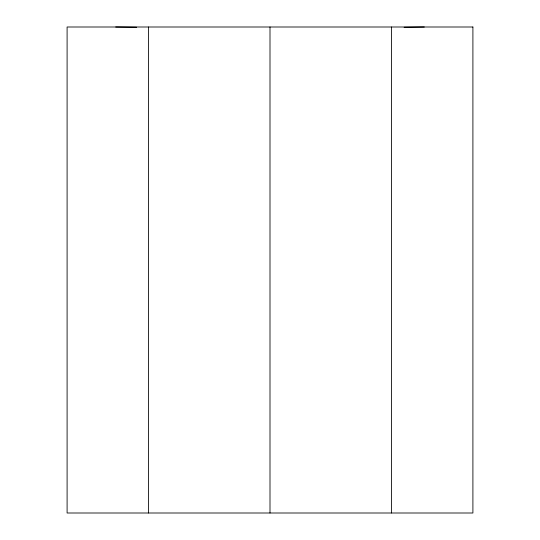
<?xml version="1.0" encoding="UTF-8"?>
<svg xmlns="http://www.w3.org/2000/svg" width="540" height="540" viewBox="0 0 540 540"><rect width="100%" height="100%" fill="white"/><g stroke="black" fill="none" stroke-linecap="round" stroke-linejoin="round"><path stroke-width="0.81" d="M404.116 27.277L424.305 27M115.695 27L136.58 27.27M391.5 27L391.5 513M270 27L270 513M148.5 27L148.5 513M472.905 27L67.095 27L67.095 513L472.905 513L472.905 27"/></g></svg>
